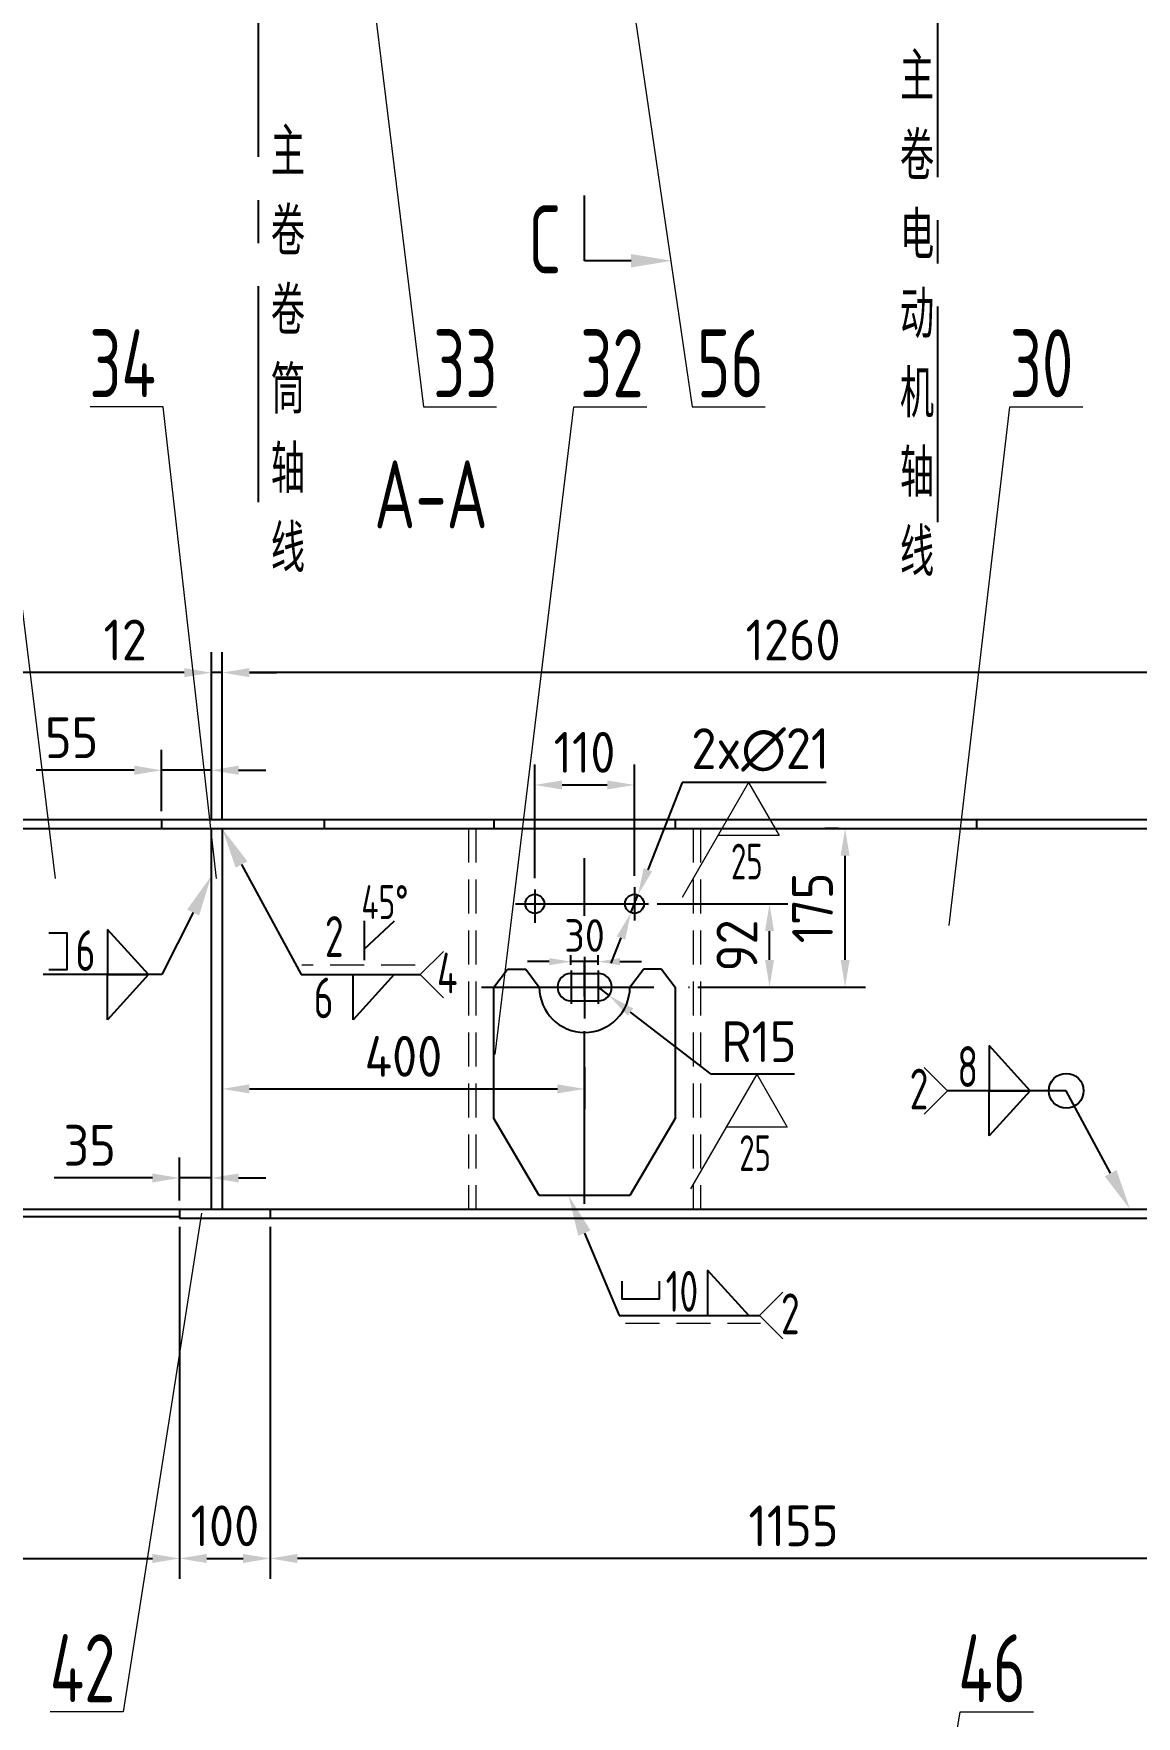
# Model space of a CAD drawing. Header units: millimetres. Extents: x 1747 to 2588, y -325 to 269.
# Drawn here: x 1911.9 to 1993, y -206.3 to -82.5 of the extents above; entities that cross this region are included whole.
import ezdxf
from ezdxf import colors
from ezdxf.entities.mleader import LeaderData, LeaderLine
from ezdxf.enums import TextEntityAlignment as Align
from ezdxf.math import Vec2, Vec3

# ---------------------------------------------------------------- set-up
doc = ezdxf.new("R2010")
doc.units = ezdxf.units.MM
doc.linetypes.add('CENTER', pattern=[50.8, 31.75, -6.35, 6.35, -6.35])
doc.linetypes.add('DASHED', pattern=[0.75, 0.5, -0.25])
for name, color, linetype, lineweight in [('1粗实线', 7, 'Continuous', 35), ('4虚线', 2, 'DASHED', 18), ('6标注', 6, 'Continuous', 18), ('中心线', 1, 'CENTER', 25)]:
    doc.layers.add(name, color=color, linetype=linetype, lineweight=lineweight)
for name, color, linetype in [('2细实线', 3, 'Continuous'), ('3中心线', 1, 'CENTER'), ('细实线', 2, 'Continuous')]:
    doc.layers.add(name, color=color, linetype=linetype)
doc.styles.add('GB字体', font='isocp.shx', dxfattribs={"width": 0.7, "bigfont": 'gbcbig.shx'})
doc.styles.get("Standard").update_dxf_attribs({"font": 'ISOCP.SHX', "bigfont": 'gbcbig.shx'})
doc.styles.add('wh_1', font='isocp.shx', dxfattribs={"bigfont": 'gbcbig.shx'})
doc.dimstyles.new('ISO-15', dxfattribs={"dimtxt": 3, "dimasz": 2, "dimexe": 1.5, "dimexo": 0.625, "dimgap": 0.9, "dimtad": 1, "dimlfac": 15, "dimdsep": 46, "dimtxsty": 'wh_1', "dimcen": 2.5, "dimadec": 0, "dimazin": 0, "dimtfac": 1, "dimtmove": 0, "dimatfit": 3, "dimfxl": 0.2, "dimtfill": 1, "dimarcsym": 0})
doc.dimstyles.new('ISO-15$3', dxfattribs={"dimtxt": 3, "dimasz": 2, "dimexe": 1.5, "dimexo": 0.625, "dimgap": 0.9, "dimtad": 1, "dimtih": 1, "dimtoh": 1, "dimlfac": 15, "dimdsep": 46, "dimtxsty": 'wh_1', "dimcen": 2.5, "dimadec": 0, "dimazin": 0, "dimtfac": 1, "dimtmove": 0, "dimatfit": 3, "dimfxl": 0.2, "dimtfill": 1, "dimarcsym": 0})

# ---------------------------------------------------------------- blocks, each defined once
blk = doc.blocks.new('*D284')
at = {"layer": '6标注', "color": 0, "lineweight": -2, "ltscale": 0.2, "transparency": 16777216}
for p, q in [((1925.79, -140.39), (1925.79, -128.03)), ((2009.79, -140.39), (2009.79, -128.03)), ((2007.79, -129.53), (1927.79, -129.53))]:
    blk.add_line(p, q, dxfattribs=at)
at = {"layer": '6标注', "color": 0, "ltscale": 0.2, "transparency": 16777216}
for points in [[(1927.79, -129.2), (1927.79, -129.87), (1925.79, -129.53)], [(2007.79, -129.2), (2007.79, -129.87), (2009.79, -129.53)]]:
    blk.add_solid(points, dxfattribs=at)
at = {"layer": 'Defpoints', "color": 0, "ltscale": 0.2, "transparency": 16777216}
for p in [(1925.79, -129.53), (1925.79, -141.01), (2009.79, -141.01)]:
    blk.add_point(p, dxfattribs=at)
at = {"layer": '6标注', "color": 0, "ltscale": 0.2, "transparency": 16777216, "insert": (1967.79, -127.13), "char_height": 3, "attachment_point": 5, "style": 'wh_1', "bg_fill": 3, "box_fill_scale": 1.1, "bg_fill_color": 256, "bg_fill_true_color": 13158600, "bg_fill_transparency": 0}
blk.add_mtext('{\\C3;1260}', dxfattribs=at)
blk = doc.blocks.new('*D285')
at = {"layer": '6标注', "color": 0, "lineweight": -2, "ltscale": 0.2, "transparency": 16777216}
for p, q in [((1924.99, -140.39), (1924.99, -128.03)), ((1925.79, -140.39), (1925.79, -128.03)), ((1922.99, -129.53), (1916.31, -129.53)), ((1925.79, -129.53), (1924.99, -129.53)), ((1927.79, -129.53), (1929.79, -129.53))]:
    blk.add_line(p, q, dxfattribs=at)
at = {"layer": '6标注', "color": 0, "ltscale": 0.2, "transparency": 16777216}
for points in [[(1922.99, -129.2), (1922.99, -129.87), (1924.99, -129.53)], [(1927.79, -129.2), (1927.79, -129.87), (1925.79, -129.53)]]:
    blk.add_solid(points, dxfattribs=at)
at = {"layer": 'Defpoints', "color": 0, "ltscale": 0.2, "transparency": 16777216}
for p in [(1924.99, -129.53), (1924.99, -141.01), (1925.79, -141.01)]:
    blk.add_point(p, dxfattribs=at)
at = {"layer": '6标注', "color": 0, "ltscale": 0.2, "transparency": 16777216, "insert": (1918.65, -127.13), "char_height": 3, "attachment_point": 5, "style": 'wh_1', "bg_fill": 3, "box_fill_scale": 1.1, "bg_fill_color": 256, "bg_fill_true_color": 13158600, "bg_fill_transparency": 0}
blk.add_mtext('12', dxfattribs=at)
blk = doc.blocks.new('*D286')
at = {"layer": '6标注', "color": 0, "lineweight": -2, "ltscale": 0.2, "transparency": 16777216}
for p, q in [((1888.59, -140.39), (1888.59, -128.03)), ((1924.99, -140.39), (1924.99, -128.03)), ((1922.99, -129.53), (1890.59, -129.53))]:
    blk.add_line(p, q, dxfattribs=at)
at = {"layer": '6标注', "color": 0, "ltscale": 0.2, "transparency": 16777216}
for points in [[(1890.59, -129.2), (1890.59, -129.87), (1888.59, -129.53)], [(1922.99, -129.2), (1922.99, -129.87), (1924.99, -129.53)]]:
    blk.add_solid(points, dxfattribs=at)
at = {"layer": 'Defpoints', "color": 0, "ltscale": 0.2, "transparency": 16777216}
for p in [(1888.59, -129.53), (1888.59, -141.01), (1924.99, -141.01)]:
    blk.add_point(p, dxfattribs=at)
at = {"layer": '6标注', "color": 0, "ltscale": 0.2, "transparency": 16777216, "insert": (1906.79, -127.13), "char_height": 3, "attachment_point": 5, "style": 'wh_1', "bg_fill": 3, "box_fill_scale": 1.1, "bg_fill_color": 256, "bg_fill_true_color": 13158600, "bg_fill_transparency": 0}
blk.add_mtext('546', dxfattribs=at)
blk = doc.blocks.new('*D299')
at = {"layer": '6标注', "color": 0, "lineweight": -2, "ltscale": 0.2, "transparency": 16777216}
for p, q in [((1890.19, -162.84), (1890.19, -196.22)), ((1922.65, -170.31), (1922.65, -196.22)), ((1892.19, -194.72), (1920.65, -194.72))]:
    blk.add_line(p, q, dxfattribs=at)
at = {"layer": '6标注', "color": 0, "ltscale": 0.2, "transparency": 16777216}
for points in [[(1892.19, -194.39), (1892.19, -195.06), (1890.19, -194.72)], [(1920.65, -194.39), (1920.65, -195.06), (1922.65, -194.72)]]:
    blk.add_solid(points, dxfattribs=at)
at = {"layer": 'Defpoints', "color": 0, "ltscale": 0.2, "transparency": 16777216}
for p in [(1890.19, -162.21), (1922.65, -169.68), (1922.65, -194.72)]:
    blk.add_point(p, dxfattribs=at)
at = {"layer": '6标注', "color": 0, "ltscale": 0.2, "transparency": 16777216, "insert": (1906.42, -192.32), "char_height": 3, "attachment_point": 5, "style": 'wh_1', "bg_fill": 3, "box_fill_scale": 1.1, "bg_fill_color": 256, "bg_fill_true_color": 13158600, "bg_fill_transparency": 0}
blk.add_mtext('487', dxfattribs=at)
blk = doc.blocks.new('*D300')
at = {"layer": '6标注', "color": 0, "lineweight": -2, "ltscale": 0.2, "transparency": 16777216}
for p, q in [((1922.65, -170.31), (1922.65, -196.22)), ((1929.32, -170.31), (1929.32, -196.22)), ((1924.65, -194.72), (1927.32, -194.72))]:
    blk.add_line(p, q, dxfattribs=at)
at = {"layer": '6标注', "color": 0, "ltscale": 0.2, "transparency": 16777216}
for points in [[(1924.65, -194.39), (1924.65, -195.06), (1922.65, -194.72)], [(1927.32, -194.39), (1927.32, -195.06), (1929.32, -194.72)]]:
    blk.add_solid(points, dxfattribs=at)
at = {"layer": 'Defpoints', "color": 0, "ltscale": 0.2, "transparency": 16777216}
for p in [(1922.65, -169.68), (1929.32, -169.68)]:
    blk.add_point(p, dxfattribs=at)
at = {"layer": '6标注', "color": 0, "ltscale": 0.2, "transparency": 16777216, "insert": (1925.99, -192.32), "char_height": 3, "attachment_point": 5, "style": 'wh_1', "bg_fill": 3, "box_fill_scale": 1.1, "bg_fill_color": 256, "bg_fill_true_color": 13158600, "bg_fill_transparency": 0}
blk.add_mtext('100', dxfattribs=at)
at = {"layer": 'Defpoints', "color": 0, "ltscale": 0.2, "transparency": 16777216}
blk.add_point((1929.32, -194.72), dxfattribs=at)
blk = doc.blocks.new('*D301')
at = {"layer": '6标注', "color": 0, "lineweight": -2, "ltscale": 0.2, "transparency": 16777216}
for p, q in [((1929.32, -170.31), (1929.32, -196.22)), ((2006.32, -170.31), (2006.32, -196.22)), ((2004.32, -194.72), (1931.32, -194.72))]:
    blk.add_line(p, q, dxfattribs=at)
at = {"layer": '6标注', "color": 0, "ltscale": 0.2, "transparency": 16777216}
for points in [[(1931.32, -194.39), (1931.32, -195.06), (1929.32, -194.72)], [(2004.32, -194.39), (2004.32, -195.06), (2006.32, -194.72)]]:
    blk.add_solid(points, dxfattribs=at)
at = {"layer": 'Defpoints', "color": 0, "ltscale": 0.2, "transparency": 16777216}
for p in [(1929.32, -169.68), (2006.32, -169.68), (1929.32, -194.72)]:
    blk.add_point(p, dxfattribs=at)
at = {"layer": '6标注', "color": 0, "ltscale": 0.2, "transparency": 16777216, "insert": (1967.82, -192.32), "char_height": 3, "attachment_point": 5, "style": 'wh_1', "bg_fill": 3, "box_fill_scale": 1.1, "bg_fill_color": 256, "bg_fill_true_color": 13158600, "bg_fill_transparency": 0}
blk.add_mtext('1155', dxfattribs=at)
blk = doc.blocks.new('*D303')
at = {"layer": '6标注', "color": 0, "lineweight": -2, "ltscale": 0.2, "transparency": 16777216}
for p, q in [((1921.32, -139.72), (1921.32, -135.22)), ((1924.99, -140.39), (1924.99, -135.22)), ((1919.32, -136.72), (1912.1, -136.72)), ((1924.99, -136.72), (1921.32, -136.72)), ((1926.99, -136.72), (1928.99, -136.72))]:
    blk.add_line(p, q, dxfattribs=at)
at = {"layer": '6标注', "color": 0, "ltscale": 0.2, "transparency": 16777216}
for points in [[(1919.32, -136.38), (1919.32, -137.05), (1921.32, -136.72)], [(1926.99, -136.38), (1926.99, -137.05), (1924.99, -136.72)]]:
    blk.add_solid(points, dxfattribs=at)
at = {"layer": 'Defpoints', "color": 0, "ltscale": 0.2, "transparency": 16777216}
for p in [(1921.32, -136.72), (1921.32, -140.35), (1924.99, -141.01)]:
    blk.add_point(p, dxfattribs=at)
at = {"layer": '6标注', "color": 0, "ltscale": 0.2, "transparency": 16777216, "insert": (1914.71, -134.32), "char_height": 3, "attachment_point": 5, "style": 'wh_1', "bg_fill": 3, "box_fill_scale": 1.1, "bg_fill_color": 256, "bg_fill_true_color": 13158600, "bg_fill_transparency": 0}
blk.add_mtext('55', dxfattribs=at)
blk = doc.blocks.new('*D304')
at = {"layer": '6标注', "color": 0, "lineweight": -2, "ltscale": 0.2, "transparency": 16777216}
for p, q in [((1922.65, -168.39), (1922.65, -165.22)), ((1924.99, -168.39), (1924.99, -165.22)), ((1920.65, -166.72), (1913.43, -166.72)), ((1924.99, -166.72), (1922.65, -166.72)), ((1926.99, -166.72), (1928.99, -166.72))]:
    blk.add_line(p, q, dxfattribs=at)
at = {"layer": '6标注', "color": 0, "ltscale": 0.2, "transparency": 16777216}
for points in [[(1920.65, -166.39), (1920.65, -167.05), (1922.65, -166.72)], [(1926.99, -166.39), (1926.99, -167.05), (1924.99, -166.72)]]:
    blk.add_solid(points, dxfattribs=at)
at = {"layer": 'Defpoints', "color": 0, "ltscale": 0.2, "transparency": 16777216}
for p in [(1922.65, -166.72), (1922.65, -169.01), (1924.99, -169.01)]:
    blk.add_point(p, dxfattribs=at)
at = {"layer": '6标注', "color": 0, "ltscale": 0.2, "transparency": 16777216, "insert": (1916.04, -164.32), "char_height": 3, "attachment_point": 5, "style": 'wh_1', "bg_fill": 3, "box_fill_scale": 1.1, "bg_fill_color": 256, "bg_fill_true_color": 13158600, "bg_fill_transparency": 0}
blk.add_mtext('35', dxfattribs=at)
blk = doc.blocks.new('*D305')
at = {"layer": '6标注', "color": 0, "lineweight": -2, "ltscale": 0.2, "transparency": 16777216}
for p, q in [((1925.79, -158.36), (1925.79, -161.67)), ((1952.45, -158.57), (1952.45, -161.67)), ((1927.79, -160.17), (1950.45, -160.17))]:
    blk.add_line(p, q, dxfattribs=at)
at = {"layer": '6标注', "color": 0, "ltscale": 0.2, "transparency": 16777216}
for points in [[(1927.79, -159.83), (1927.79, -160.5), (1925.79, -160.17)], [(1950.45, -159.83), (1950.45, -160.5), (1952.45, -160.17)]]:
    blk.add_solid(points, dxfattribs=at)
at = {"layer": 'Defpoints', "color": 0, "ltscale": 0.2, "transparency": 16777216}
for p in [(1925.79, -157.74), (1952.45, -157.95), (1952.45, -160.17)]:
    blk.add_point(p, dxfattribs=at)
at = {"layer": '6标注', "color": 0, "ltscale": 0.2, "transparency": 16777216, "insert": (1939.12, -157.77), "char_height": 3, "attachment_point": 5, "style": 'wh_1', "bg_fill": 3, "box_fill_scale": 1.1, "bg_fill_color": 256, "bg_fill_true_color": 13158600, "bg_fill_transparency": 0}
blk.add_mtext('400', dxfattribs=at)
blk = doc.blocks.new('*D306')
at = {"layer": '6标注', "color": 0, "lineweight": -2, "ltscale": 0.2, "transparency": 16777216}
for p, q in [((1957.79, -146.55), (1967.56, -146.55)), ((1966.06, -150.68), (1966.06, -148.55)), ((1960.78, -152.68), (1967.56, -152.68))]:
    blk.add_line(p, q, dxfattribs=at)
at = {"layer": '6标注', "color": 0, "ltscale": 0.2, "transparency": 16777216}
for points in [[(1965.73, -148.55), (1966.39, -148.55), (1966.06, -146.55)], [(1965.73, -150.68), (1966.39, -150.68), (1966.06, -152.68)]]:
    blk.add_solid(points, dxfattribs=at)
at = {"layer": 'Defpoints', "color": 0, "ltscale": 0.2, "transparency": 16777216}
for p in [(1957.16, -146.55), (1966.06, -146.55), (1960.16, -152.68)]:
    blk.add_point(p, dxfattribs=at)
at = {"layer": '6标注', "color": 0, "ltscale": 0.2, "transparency": 16777216, "insert": (1963.66, -149.61), "char_height": 3, "attachment_point": 5, "rotation": 90, "style": 'wh_1', "bg_fill": 3, "box_fill_scale": 1.1, "bg_fill_color": 256, "bg_fill_true_color": 13158600, "bg_fill_transparency": 0}
blk.add_mtext('92', dxfattribs=at)
blk = doc.blocks.new('*D307')
at = {"layer": '6标注', "color": 0, "lineweight": -2, "ltscale": 0.2, "transparency": 16777216}
for p, q in [((1948.79, -144.67), (1948.79, -136.3)), ((1956.12, -144.49), (1956.12, -136.3)), ((1950.79, -137.8), (1954.12, -137.8))]:
    blk.add_line(p, q, dxfattribs=at)
at = {"layer": '6标注', "color": 0, "ltscale": 0.2, "transparency": 16777216}
for points in [[(1950.79, -137.47), (1950.79, -138.13), (1948.79, -137.8)], [(1954.12, -137.47), (1954.12, -138.13), (1956.12, -137.8)]]:
    blk.add_solid(points, dxfattribs=at)
at = {"layer": 'Defpoints', "color": 0, "ltscale": 0.2, "transparency": 16777216}
for p in [(1956.12, -137.8), (1948.79, -145.29), (1956.12, -145.11)]:
    blk.add_point(p, dxfattribs=at)
at = {"layer": '6标注', "color": 0, "ltscale": 0.2, "transparency": 16777216, "insert": (1952.45, -135.4), "char_height": 3, "attachment_point": 5, "style": 'wh_1', "bg_fill": 3, "box_fill_scale": 1.1, "bg_fill_color": 256, "bg_fill_true_color": 13158600, "bg_fill_transparency": 0}
blk.add_mtext('110', dxfattribs=at)
blk = doc.blocks.new('*D308')
at = {"layer": '6标注', "color": 0, "lineweight": -2, "ltscale": 0.2, "transparency": 16777216}
for p, q in [((1959.64, -137.62), (1957.11, -144.04)), ((1970.22, -137.62), (1959.64, -137.62)), ((1955.86, -147.2), (1956.38, -145.9)), ((1955.13, -149.06), (1954.39, -150.92))]:
    blk.add_line(p, q, dxfattribs=at)
at = {"layer": '6标注', "color": 0, "ltscale": 0.2, "transparency": 16777216}
for points in [[(1956.8, -143.91), (1957.42, -144.16), (1956.38, -145.9)], [(1954.82, -148.94), (1955.44, -149.18), (1955.86, -147.2)]]:
    blk.add_solid(points, dxfattribs=at)
at = {"layer": 'Defpoints', "color": 0, "ltscale": 0.2, "transparency": 16777216}
for p in [(1956.38, -145.9), (1955.86, -147.2)]:
    blk.add_point(p, dxfattribs=at)
at = {"layer": '6标注', "color": 0, "ltscale": 0.2, "transparency": 16777216, "insert": (1965.38, -135.22), "char_height": 3, "attachment_point": 5, "style": 'wh_1', "bg_fill": 3, "box_fill_scale": 1.1, "bg_fill_color": 256, "bg_fill_true_color": 13158600, "bg_fill_transparency": 0}
blk.add_mtext('2x∅21', dxfattribs=at)
blk = doc.blocks.new('*D309')
at = {"layer": '6标注', "color": 0, "lineweight": -2, "ltscale": 0.2, "transparency": 16777216}
for p, q in [((1971.14, -141.01), (1970.12, -141.01)), ((1971.62, -150.68), (1971.62, -143.01)), ((1960.78, -152.68), (1973.12, -152.68))]:
    blk.add_line(p, q, dxfattribs=at)
at = {"layer": '6标注', "color": 0, "ltscale": 0.2, "transparency": 16777216}
for points in [[(1971.29, -143.01), (1971.95, -143.01), (1971.62, -141.01)], [(1971.29, -150.68), (1971.95, -150.68), (1971.62, -152.68)]]:
    blk.add_solid(points, dxfattribs=at)
at = {"layer": 'Defpoints', "color": 0, "ltscale": 0.2, "transparency": 16777216}
for p in [(1971.62, -141.01), (1971.76, -141.01), (1960.16, -152.68)]:
    blk.add_point(p, dxfattribs=at)
at = {"layer": '6标注', "color": 0, "ltscale": 0.2, "transparency": 16777216, "insert": (1969.22, -146.85), "char_height": 3, "attachment_point": 5, "rotation": 90, "style": 'wh_1', "bg_fill": 3, "box_fill_scale": 1.1, "bg_fill_color": 256, "bg_fill_true_color": 13158600, "bg_fill_transparency": 0}
blk.add_mtext('175', dxfattribs=at)
blk = doc.blocks.new('去除材料粗糙度数值（反向）')
at = {"layer": '6标注', "ltscale": 0.5}
for p, q in [((-0.01, -0.02), (6.49, 11.24)), ((-0.01, -0.02), (-3.01, 5.17)), ((-3.01, 5.17), (2.99, 5.17))]:
    blk.add_line(p, q, dxfattribs=at)
at = {"layer": '6标注', "ltscale": 0.5, "style": 'GB字体', "width": 0.7}
blk.add_attdef('B', text='', height=3.5, rotation=180, dxfattribs=at).set_placement((0.15, 7.73), align=Align.MIDDLE)
blk = doc.blocks.new('A$C6FEB3F1E')
at = {"layer": '1粗实线', "color": 7, "linetype": 'Continuous', "lineweight": -3}
for p, q in [((-0.75, 0.75), (0.75, 0.75)), ((-0.75, -0.75), (0.75, -0.75))]:
    blk.add_line(p, q, dxfattribs=at)
for centre, start, end in [((-0.75, 0), 90, 270), ((0.75, 0), 270, 90)]:
    blk.add_arc(centre, 0.75, start, end, dxfattribs=at)
blk = doc.blocks.new('*D422')
at = {"layer": '6标注', "color": 0, "lineweight": -2, "transparency": 16777216}
for p, q in [((1951.45, -151.03), (1951.45, -149.6)), ((1953.45, -151.03), (1953.45, -149.6)), ((1949.85, -150.8), (1948.25, -150.8)), ((1955.05, -150.8), (1956.65, -150.8))]:
    blk.add_line(p, q, dxfattribs=at)
at = {"layer": 'Defpoints', "color": 0, "transparency": 16777216}
for p in [(1951.45, -151.53), (1953.45, -151.53)]:
    blk.add_point(p, dxfattribs=at)
at = {"layer": '6标注', "color": 0, "transparency": 16777216, "insert": (1952.45, -148.88), "char_height": 2.4, "attachment_point": 5, "style": 'wh_1', "bg_fill": 3, "box_fill_scale": 1.1, "bg_fill_color": 256, "bg_fill_true_color": 13158600, "bg_fill_transparency": 0}
blk.add_mtext('30', dxfattribs=at)
at = {"layer": '6标注', "color": 0, "lineweight": -2, "transparency": 16777216}
blk.add_line((1953.45, -150.8), (1951.45, -150.8), dxfattribs=at)
at = {"layer": '6标注', "color": 0, "transparency": 16777216}
for points in [[(1949.85, -150.54), (1949.85, -151.07), (1951.45, -150.8)], [(1955.05, -150.54), (1955.05, -151.07), (1953.45, -150.8)]]:
    blk.add_solid(points, dxfattribs=at)
at = {"layer": 'Defpoints', "color": 0, "transparency": 16777216}
blk.add_point((1951.45, -150.8), dxfattribs=at)
blk = doc.blocks.new('*D423')
at = {"layer": '6标注', "color": 0, "lineweight": -2, "ltscale": 0.2, "transparency": 16777216}
for p, q in [((1953.45, -152.68), (1954.24, -153.29)), ((1961.77, -159.09), (1955.83, -154.51)), ((1967.89, -159.09), (1961.77, -159.09))]:
    blk.add_line(p, q, dxfattribs=at)
at = {"layer": '6标注', "color": 0, "ltscale": 0.2, "transparency": 16777216}
blk.add_solid([(1956.03, -154.25), (1955.62, -154.78), (1954.24, -153.29)], dxfattribs=at)
at = {"layer": 'Defpoints', "color": 0, "ltscale": 0.2, "transparency": 16777216}
for p in [(1953.45, -152.68), (1954.24, -153.29)]:
    blk.add_point(p, dxfattribs=at)
at = {"layer": '6标注', "color": 0, "ltscale": 0.2, "transparency": 16777216, "insert": (1965.28, -156.69), "char_height": 3, "attachment_point": 5, "style": 'wh_1', "bg_fill": 3, "box_fill_scale": 1.1, "bg_fill_color": 256, "bg_fill_true_color": 13158600, "bg_fill_transparency": 0}
blk.add_mtext('R15', dxfattribs=at)

msp = doc.modelspace()

# ---------------------------------------------------------------- linework, layer by layer
at = {"ltscale": 0.2}
for p, q in [((1952.45298, -99.22293), (1952.45298, -94.41215)), ((1921.31965, -140.34695), (1921.31965, -141.01361)), ((1924.98632, -141.01361), (1924.98632, -169.01361)), ((1925.78632, -141.01361), (1925.78632, -169.01361)), ((1933.31965, -141.01361), (1933.31965, -140.34695)), ((1945.78632, -140.34695), (1945.78632, -141.01361)), ((1959.11965, -140.34695), (1959.11965, -141.01361)), ((1981.31965, -141.01361), (1981.31965, -140.34695)), ((1922.65298, -169.01361), (1922.65298, -169.68028)), ((1929.31965, -169.01361), (1929.31965, -169.68028))]:
    msp.add_line(p, q, dxfattribs=at)
for p, q in [((1823.45298, -140.34695), (2012.98632, -140.34695)), ((1890.18632, -141.01361), (2012.98632, -141.01361)), ((1936.23068, -147.80479), (1936.23068, -150.69381)), ((1936.23068, -149.87827), (1938.45789, -147.80479)), ((1945.78632, -152.68028), (1946.78632, -151.34695)), ((1946.78632, -151.34695), (1948.11965, -151.34695)), ((1948.11965, -151.34695), (1949.11965, -152.68028)), ((1958.11965, -151.34695), (1959.11965, -152.68028)), ((1945.78632, -162.34695), (1945.78632, -152.68028)), ((1959.11965, -152.68028), (1959.11965, -162.34695)), ((1949.11965, -168.01361), (1945.78632, -162.34695)), ((1959.11965, -162.34695), (1955.78632, -168.01361)), ((1955.78632, -168.01361), (1949.11965, -168.01361)), ((1863.51965, -169.01361), (2012.98632, -169.01361)), ((1863.51965, -169.54695), (1922.65298, -169.54695)), ((1922.65298, -169.68028), (1929.31965, -169.68028)), ((1929.31965, -169.68028), (2006.31965, -169.68028))]:
    msp.add_line(p, q)
at = {"ltscale": 0.2, "flags": 128}
for points in [[(1917.34163, -148.43133), (1917.34163, -151.75989), (1920.36563, -151.75989), (1917.34163, -148.43133)], [(1913.03929, -148.69409), (1914.35967, -148.69409), (1914.35967, -151.39716), (1913.03929, -151.39716)], [(1917.34163, -155.08845), (1917.34163, -151.75989), (1920.36563, -151.75989), (1917.34163, -155.08845)], [(1935.41604, -155.08845), (1935.41604, -151.75989), (1938.44004, -151.75989), (1935.41604, -155.08845)], [(1982.22373, -156.97378), (1982.22373, -160.30234), (1985.24773, -160.30234), (1982.22373, -156.97378)], [(1982.22373, -163.6309), (1982.22373, -160.30234), (1985.24773, -160.30234), (1982.22373, -163.6309)], [(1957.92888, -174.32104), (1957.92888, -175.64142), (1955.22581, -175.64142), (1955.22581, -174.32104)], [(1961.50363, -173.51412), (1961.50363, -176.84268), (1964.52763, -176.84268), (1961.50363, -173.51412)]]:
    msp.add_lwpolyline(points, dxfattribs=at)
for centre in [(1948.78632, -146.54695), (1956.11965, -146.54695)]:
    msp.add_circle(centre, 0.7)
at = {"ltscale": 0.2}
msp.add_circle((1987.89246, -160.30234), 1.27939, dxfattribs=at)
at = {"layer": '3中心线', "ltscale": 0.5}
for p, q in [((1928.45298, -116.97727), (1928.45298, 138.73908)), ((1978.45298, -118.46327), (1978.45298, 138.73908))]:
    msp.add_line(p, q, dxfattribs=at)
at = {"layer": '3中心线', "ltscale": 0.4}
for p, q in [((1952.45298, -168.61439), (1952.45298, -143.19862)), ((1948.78632, -145.49443), (1948.78632, -147.93758)), ((1956.11965, -145.31004), (1956.11965, -147.77624)), ((1947.36723, -146.54695), (1957.16283, -146.54695)), ((1952.45298, -150.4563), (1952.45298, -154.98993)), ((1944.85589, -152.68028), (1960.15993, -152.68028))]:
    msp.add_line(p, q, dxfattribs=at)
at = {"layer": '4虚线', "ltscale": 5}
for p, q in [((1943.91965, -141.01361), (1943.91965, -169.01361)), ((1944.45298, -141.01361), (1944.45298, -169.01361)), ((1960.45298, -141.01361), (1960.45298, -169.01361)), ((1960.98632, -141.01361), (1960.98632, -169.01361)), ((1939.97724, -151.05205), (1931.64286, -151.05205)), ((1955.4581, -177.39798), (1965.38428, -177.39798))]:
    msp.add_line(p, q, dxfattribs=at)
at = {"layer": '6标注', "ltscale": 0.2}
for p, q in [((1942.05936, -150.04674), (1940.34621, -151.75989)), ((1942.05936, -153.47303), (1940.34621, -151.75989)), ((1977.43415, -158.5892), (1979.14729, -160.30234)), ((1977.43415, -162.01549), (1979.14729, -160.30234)), ((1967.03467, -175.12953), (1965.32152, -176.84268)), ((1967.03467, -178.55582), (1965.32152, -176.84268))]:
    msp.add_line(p, q, dxfattribs=at)
at = {"layer": '6标注', "ltscale": 0.2, "flags": 128}
for points in [[(1931.57042, -36.30144), (1940.59558, -109.97466), (1945.97623, -109.97466)], [(1950.98632, -46.00678), (1960.35604, -109.97466), (1965.73669, -109.97466)], [(1971.99297, -255.32357), (1980.09857, -206.00623), (1985.47922, -206.00623)]]:
    msp.add_lwpolyline(points, dxfattribs=at)
at = {"layer": '中心线'}
for p, q in [((1951.45298, -151.46298), (1951.45298, -153.89759)), ((1953.45298, -151.46298), (1953.45298, -153.89759))]:
    msp.add_line(p, q, dxfattribs=at)

# ---------------------------------------------------------------- block references
at = {"layer": '2细实线', "xscale": 0.75, "yscale": 0.75, "zscale": 0.75, "rotation": 180}
msp.add_blockref('去除材料粗糙度数值（反向）', (1965.10737, -159.09355), dxfattribs=at).add_auto_attribs({'B': '25'})
at = {"layer": '细实线', "lineweight": -3, "xscale": 1.333333333333333, "yscale": 1.333333333333333, "zscale": 1.333333333333333}
msp.add_blockref('A$C6FEB3F1E', (1952.45298, -152.68028), dxfattribs=at)

# ---------------------------------------------------------------- texts
at = {"layer": '2细实线', "char_height": 3.5, "attachment_point": 1, "style": 'wh_1'}
for s, insert in [('主\\P卷\\P电\\P动\\P机\\P轴\\P线', (1975.65412, -83.92238)), ('主\\P卷\\P卷\\P筒\\P轴\\P线', (1929.3639, -89.46871))]:
    msp.add_mtext(s, dxfattribs=dict(at, insert=insert))
at = {"layer": '6标注', "ltscale": 0.2, "style": 'wh_1', "width": 0.75}
for s, height, p in [('C', 5, (1948.30889, -100.14908)), ('A-A', 5, (1936.97308, -118.91186)), ('6', 3, (1914.99736, -151.48526)), ('4', 3, (1941.58877, -153.13648)), ('8', 3, (1979.87945, -160.02772)), ('2', 3, (1976.36492, -161.67894)), ('10', 3, (1958.41857, -176.56805)), ('2', 3, (1966.89728, -178.21927))]:
    msp.add_text(s, height=height, dxfattribs=at).set_placement(p)
for s, p in [('34', (1918.45557, -109.27104)), ('33', (1943.67887, -109.27104)), ('32', (1954.46326, -109.27104)), ('56', (1963.16764, -109.27104)), ('30', (1986.06974, -109.27104)), ('42', (1915.51493, -205.3026)), ('46', (1982.43298, -205.3026))]:
    msp.add_text(s, height=5, dxfattribs=at).set_placement(p, align=Align.CENTER)
at = {"layer": '6标注', "style": 'wh_1', "width": 0.75}
for s, height, p in [('45°', 2.5, (1936.02714, -147.67143)), ('2', 3, (1933.34035, -150.45445)), ('6', 3, (1932.51537, -154.96846))]:
    msp.add_text(s, height=height, dxfattribs=at).set_placement(p)

# ---------------------------------------------------------------- leaders
at = {"layer": '6标注', "ltscale": 0.2}
ml = msp.add_multileader_mtext('Standard', dxfattribs=at)
ml.set_content('')
ml.set_leader_properties()
ml.build(insert=Vec2(0, 0))
ml.multileader.update_dxf_attribs({"text_right_attachment_type": 6, "dogleg_length": 0, "arrow_head_size": 3})
ctx = ml.context
ctx.base_point, ctx.char_height, ctx.arrow_head_size, ctx.landing_gap_size, ctx.plane_origin, ctx.plane_x_axis, ctx.plane_y_axis = Vec3(1952.45298, -94.41215), 0.18, 3, 0.09, Vec3(1962.43488, -99.22293), Vec3(0, -1), Vec3(1, 0)
ctx.right_attachment, ctx.text_align_type = 6, 2
notes = []
notes.append((ctx, [(0, (1, 1, 0), (1952.45298, -94.41215), (1, 0), 0, [(0, [(1958.87252, -99.22293), (1952.45298, -99.22293)], 0, [])])]))
ctx.mtext, ml.multileader.dxf.content_type = None, 0
ml = msp.add_multileader_mtext('Standard', dxfattribs=at)
ml.set_content('')
ml.set_leader_properties()
ml.build(insert=Vec2(0, 0))
ml.multileader.update_dxf_attribs({"text_right_attachment_type": 6, "dogleg_length": 0, "arrow_head_size": 3})
ctx = ml.context
ctx.base_point, ctx.char_height, ctx.arrow_head_size, ctx.landing_gap_size, ctx.plane_origin = Vec3(1940.34621, -151.75989), 0.18, 3, 0.09, Vec3(1926.47081, -135.4842)
ctx.right_attachment = 6
notes.append((ctx, [(0, (1, 1, 0), (1940.34621, -151.75989), (1, 0), 0, [(0, [(1925.78632, -141.01361), (1931.60104, -151.75989)], 0, [])])]))
ctx.mtext, ml.multileader.dxf.content_type = None, 0
ml = msp.add_multileader_mtext('Standard', dxfattribs=at)
ml.set_content('')
ml.set_leader_properties()
ml.build(insert=Vec2(0, 0))
ml.multileader.update_dxf_attribs({"text_right_attachment_type": 6, "dogleg_length": 0, "arrow_head_size": 3})
ctx = ml.context
ctx.base_point, ctx.char_height, ctx.arrow_head_size, ctx.landing_gap_size, ctx.plane_origin = Vec3(1912.61161, -151.75989), 0.18, 3, 0.09, Vec3(1926.48701, -135.4842)
ctx.right_attachment, ctx.text_align_type = 6, 2
notes.append((ctx, [(1, (1, 1, 0), (1912.61161, -151.75989), (-1, 0), 0, [(0, [(1924.98632, -144.49937), (1921.35678, -151.75989)], 0, [])])]))
ctx.mtext, ml.multileader.dxf.content_type = None, 0
ml = msp.add_multileader_mtext('Standard', dxfattribs=at)
ml.set_content('')
ml.set_leader_properties()
ml.build(insert=Vec2(0, 0))
ml.multileader.update_dxf_attribs({"text_right_attachment_type": 6, "dogleg_length": 0, "arrow_head_size": 3})
ctx = ml.context
ctx.base_point, ctx.char_height, ctx.arrow_head_size, ctx.landing_gap_size, ctx.plane_origin = Vec3(1979.14729, -160.30234), 0.18, 3, 0.09, Vec3(1993.02269, -144.02666)
ctx.right_attachment, ctx.text_align_type = 6, 2
notes.append((ctx, [(1, (1, 1, 0), (1979.14729, -160.30234), (-1, 0), 0, [(0, [(1992.57934, -169.01361), (1987.89246, -160.30234)], 0, [])])]))
ctx.mtext, ml.multileader.dxf.content_type = None, 0
ml = msp.add_multileader_mtext('Standard', dxfattribs=at)
ml.set_content('')
ml.set_leader_properties()
ml.build(insert=Vec2(0, 0))
ml.multileader.update_dxf_attribs({"text_right_attachment_type": 6, "dogleg_length": 0, "arrow_head_size": 3})
ctx = ml.context
ctx.base_point, ctx.char_height, ctx.arrow_head_size, ctx.landing_gap_size, ctx.plane_origin = Vec3(1965.32152, -176.84268), 0.18, 3, 0.09, Vec3(1949.85867, -160.56699)
ctx.right_attachment = 6
notes.append((ctx, [(0, (1, 1, 0), (1965.32152, -176.84268), (1, 0), 0, [(0, [(1951.2732, -168.01361), (1954.9889, -176.84268)], 0, [])])]))
ctx.mtext, ml.multileader.dxf.content_type = None, 0
for ctx, leaders in notes:
    for number, flags, end, landing, length, lines in leaders:
        leader = LeaderData()
        leader.index, (leader.has_last_leader_line, leader.has_dogleg_vector, leader.attachment_direction) = number, flags
        leader.last_leader_point, leader.dogleg_vector, leader.dogleg_length = Vec3(end), Vec3(landing), length
        for number, points, colour, breaks in lines:
            line = LeaderLine()
            line.index, line.vertices, line.color, line.breaks = number, Vec3.list(points), colors.encode_raw_color(colour), breaks
            leader.lines.append(line)
        ctx.leaders.append(leader)

# ---------------------------------------------------------------- next in the draw order: dimensions: what is measured, and where the dimension line sits
dim = msp.add_linear_dim(base=(1925.78632, -129.53262), p1=(2009.78632, -141.01361), p2=(1925.78632, -141.01361), text='{\\C3;<>}', dimstyle='ISO-15', dxfattribs=at)
dim.commit()
dim.dimension.update_dxf_attribs({"geometry": '*D284', "text_midpoint": (1967.78632, -127.13232)})
dim = msp.add_linear_dim(base=(1966.06144, -146.54695), p1=(1960.15993, -152.68028), p2=(1957.16283, -146.54695), angle=90, dimstyle='ISO-15', dxfattribs=at)
dim.commit()
dim.dimension.update_dxf_attribs({"geometry": '*D306', "text_midpoint": (1963.66042, -149.61361)})
for base, p1, p2, picture, middle in [((1952.45298, -160.16539), (1925.78632, -157.73909), (1952.45298, -157.94903), '*D305', (1939.11965, -157.76539)), ((1922.65298, -194.7231), (1890.18632, -162.21361), (1922.65298, -169.68028), '*D299', (1906.41965, -192.3231))]:
    dim = msp.add_linear_dim(base=base, p1=p1, p2=p2, dimstyle='ISO-15', dxfattribs=at)
    dim.commit()
    dim.dimension.update_dxf_attribs({"geometry": picture, "text_midpoint": middle})

# ---------------------------------------------------------------- next in the draw order: linework, layer by layer
msp.add_arc((1952.45298, -152.68028), 3.33333, 180, 0)
at = {"layer": '6标注', "ltscale": 0.2, "flags": 128}
msp.add_lwpolyline([(1979.28468, -148.14755), (1983.73534, -109.97466), (1989.11598, -109.97466)], dxfattribs=at)

# ---------------------------------------------------------------- next in the draw order: dimensions: what is measured, and where the dimension line sits
at = {"layer": '6标注', "ltscale": 0.2}
for base, p1, p2, picture, middle in [((1924.98632, -129.53262), (1925.78632, -141.01361), (1924.98632, -141.01361), '*D285', (1918.64623, -127.13232)), ((1956.11965, -137.80032), (1948.78632, -145.29443), (1956.11965, -145.11004), '*D307', (1952.45298, -135.40032)), ((1922.65298, -166.71869), (1924.98632, -169.01361), (1922.65298, -169.01361), '*D304', (1916.04085, -164.31869)), ((1929.31965, -194.7231), (1922.65298, -169.68028), (1929.31965, -169.68028), '*D300', (1925.98632, -192.3231))]:
    dim = msp.add_linear_dim(base=base, p1=p1, p2=p2, dimstyle='ISO-15', dxfattribs=at)
    dim.commit()
    dim.dimension.update_dxf_attribs({"geometry": picture, "text_midpoint": middle})

# ---------------------------------------------------------------- next in the draw order: linework, layer by layer
at = {"layer": '6标注', "ltscale": 0.2, "flags": 128}
msp.add_lwpolyline([(1924.26752, -169.32141), (1918.50696, -206.00623), (1913.12631, -206.00623)], dxfattribs=at)

# ---------------------------------------------------------------- next in the draw order: dimensions: what is measured, and where the dimension line sits
at = {"layer": '6标注', "ltscale": 0.2}
for base, p1, p2, picture, middle in [((1888.58632, -129.53262), (1924.98632, -141.01361), (1888.58632, -141.01361), '*D286', (1906.78632, -127.13262)), ((1929.31965, -194.7231), (2006.31965, -169.68028), (1929.31965, -169.68028), '*D301', (1967.81965, -192.3231))]:
    dim = msp.add_linear_dim(base=base, p1=p1, p2=p2, dimstyle='ISO-15', dxfattribs=at)
    dim.commit()
    dim.dimension.update_dxf_attribs({"geometry": picture, "text_midpoint": middle})
dim = msp.add_diameter_dim_2p(p1=(1955.86252, -147.19801), p2=(1956.37677, -145.89588), text='2x<>', dimstyle='ISO-15$3', dxfattribs=at)
dim.commit()
dim.dimension.update_dxf_attribs({"geometry": '*D308', "text_midpoint": (1965.38198, -137.62319), "dimtype": 163})

# ---------------------------------------------------------------- next in the draw order: linework, layer by layer
for p in [(1955.78632, -152.68028), (1958.11965, -151.34695)]:
    msp.add_line(p, (1956.78632, -151.34695))
at = {"layer": '6标注', "ltscale": 0.2, "flags": 128}
msp.add_lwpolyline([(1945.88359, -157.62404), (1951.65166, -109.97466), (1957.03231, -109.97466)], dxfattribs=at)

# ---------------------------------------------------------------- next in the draw order: dimensions: what is measured, and where the dimension line sits
at = {"layer": '6标注', "ltscale": 0.2}
dim = msp.add_linear_dim(base=(1921.31965, -136.71761), p1=(1924.98632, -141.01361), p2=(1921.31965, -140.34695), dimstyle='ISO-15', dxfattribs=at)
dim.commit()
dim.dimension.update_dxf_attribs({"geometry": '*D303', "text_midpoint": (1914.70752, -134.31761)})
dim = msp.add_linear_dim(base=(1971.61855, -141.01361), p1=(1960.15993, -152.68028), p2=(1971.76234, -141.01361), angle=90, dimstyle='ISO-15', dxfattribs=at)
dim.commit()
dim.dimension.update_dxf_attribs({"geometry": '*D309', "text_midpoint": (1969.21855, -146.84695)})

# ---------------------------------------------------------------- next in the draw order: linework, layer by layer
at = {"layer": '6标注', "ltscale": 0.2, "flags": 128}
for points in [[(1913.51957, -144.68507), (1909.26107, -109.97466), (1903.88042, -109.97466)], [(1925.37336, -144.68507), (1921.4476, -109.97466), (1916.06695, -109.97466)]]:
    msp.add_lwpolyline(points, dxfattribs=at)

# ---------------------------------------------------------------- next in the draw order: block references
at = {"layer": '2细实线', "xscale": 0.75, "yscale": 0.75, "zscale": 0.75, "rotation": 180}
msp.add_blockref('去除材料粗糙度数值（反向）', (1964.49982, -137.6398), dxfattribs=at).add_auto_attribs({'B': '25'})

# ---------------------------------------------------------------- next in the draw order: dimensions: what is measured, and where the dimension line sits
at = {"layer": '6标注', "color": 2}
dim = msp.add_linear_dim(base=(1951.45298, -150.80495), p1=(1953.45298, -151.53264), p2=(1951.45298, -151.53264), dimstyle='ISO-15', override={"dimscale": 0.8, "dimtmove": 1, "dimtfill": 1}, dxfattribs=at)
dim.commit()
dim.dimension.update_dxf_attribs({"geometry": '*D422', "text_midpoint": (1952.45298, -150.80495), "dimtype": 160})
at = {"layer": '6标注', "color": 2, "ltscale": 0.2}
dim = msp.add_radius_dim(center=(1953.45298, -152.68028), mpoint=(1954.24477, -153.29108), dimstyle='ISO-15', override={"dimtih": 1, "dimtoh": 1}, dxfattribs=at)
dim.commit()
dim.dimension.update_dxf_attribs({"geometry": '*D423', "text_midpoint": (1965.27879, -159.09355), "dimtype": 164})

doc.saveas('drawing.dxf')
